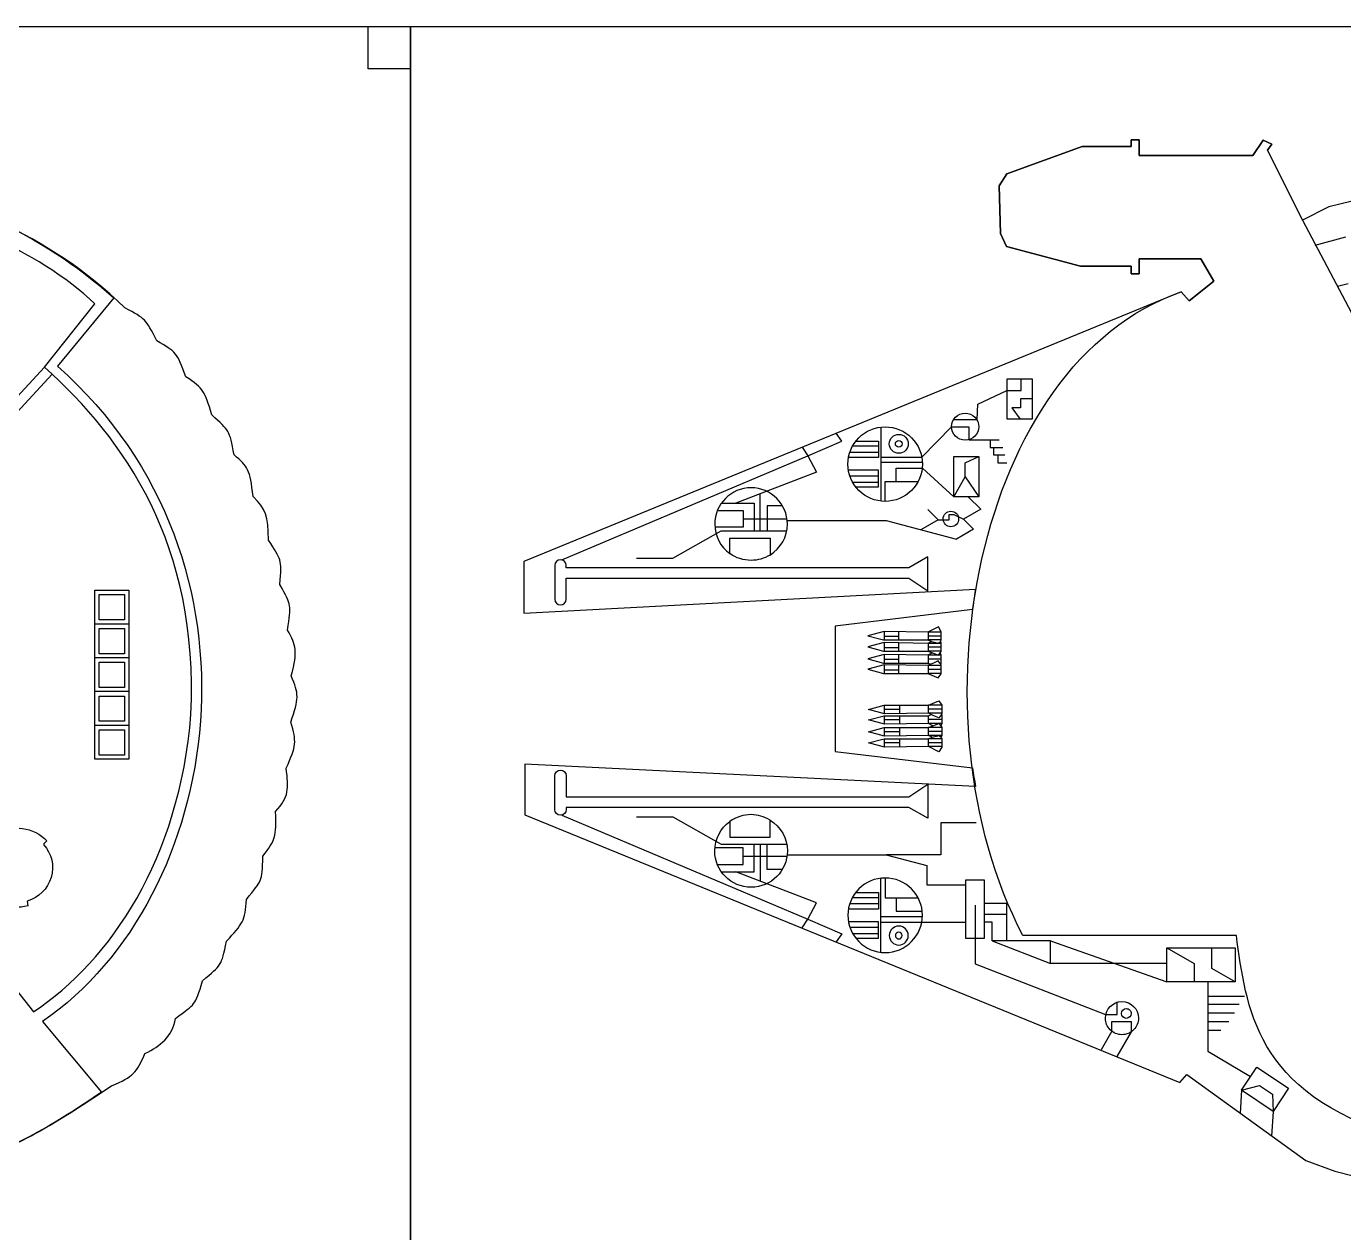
# Model space of a CAD drawing. Extents: x 150 to 1095, y 195 to 1062.
# Drawn here: x 460.1 to 768.1, y 512.6 to 794.7 of the extents above; entities that cross this region are included whole.
import ezdxf

# ---------------------------------------------------------------- set-up
doc = ezdxf.new("R2010")
doc.units = 0
doc.layers.add('Calque_1', color=7, linetype='CONTINUOUS')

msp = doc.modelspace()

# ---------------------------------------------------------------- linework, layer by layer
at = {"layer": 'Calque_1', "color": 1}
for p, q in [((149.91783, 794.68376), (549.86781, 794.68376)), ((549.86781, 794.68376), (549.86781, 494.78376)), ((549.86781, 794.68376), (949.8178, 794.68376)), ((549.86781, 494.78376), (549.86781, 794.68376)), ((718.40536, 766.56058), (718.40536, 768.17805)), ((718.40536, 768.17805), (720.29208, 768.17804)), ((720.29208, 768.17804), (720.29208, 764.49454)), ((746.79329, 764.49454), (749.21899, 768.08812)), ((749.21899, 768.08812), (751.285, 767.10007)), ((751.285, 767.10007), (750.2789, 765.71359)), ((689.2981, 760.18267), (706.9058, 766.56058)), ((706.9058, 766.56058), (718.40536, 766.56058)), ((720.29208, 764.49454), (746.79329, 764.49454)), ((750.2789, 765.71359), (758.4101, 749.32441)), ((687.50129, 757.39731), (689.2981, 760.18267)), ((687.86046, 746.23986), (687.50129, 757.39731)), ((758.4101, 749.32441), (781.1653, 706.32497)), ((689.20817, 743.20335), (687.86046, 746.23986)), ((706.54612, 738.62171), (689.20817, 743.20335)), ((734.66536, 740.32859), (720.29155, 740.32859)), ((720.29155, 740.32859), (720.29155, 738.89147)), ((737.68534, 735.09841), (734.66536, 740.32859)), ((718.40536, 738.62171), (706.54612, 738.62171)), ((718.40536, 736.82492), (718.40536, 738.62171)), ((720.29155, 736.82492), (718.40536, 736.82492)), ((720.29155, 738.89147), (720.29155, 736.82492)), ((731.97042, 730.53642), (737.68534, 735.09841)), ((730.08373, 732.60296), (731.97042, 730.53642))]:
    msp.add_line(p, q, dxfattribs=at)
at = {"layer": 'Calque_1', "color": 7}
for p, q in [((539.96783, 794.68375), (549.867831, 794.68375)), ((539.96783, 784.783749), (539.96783, 794.68375)), ((549.867831, 794.68375), (549.867831, 784.783749)), ((549.867831, 784.783749), (539.96783, 784.783749)), ((761.436721, 743.54727), (768.533321, 745.4452)), ((766.635391, 733.8926), (769.110151, 734.55571)), ((480.52217, 731.20362), (467.38288, 715.19267)), ((464.35123, 714.98633), (476.11949, 729.79835)), ((438.884692, 687.48099), (464.358279, 715.005373)), ((464.358279, 715.005373), (466.127753, 713.36774)), ((466.127753, 713.36774), (440.654165, 685.843358)), ((689.357921, 712.25695), (695.202091, 712.25695)), ((689.357921, 702.80087), (689.357921, 712.25695)), ((692.676651, 709.53729), (692.676651, 712.32221)), ((695.202091, 712.25695), (695.202091, 702.80087)), ((682.501621, 706.3491), (689.352711, 709.53729)), ((689.352711, 709.53729), (692.676651, 709.53729)), ((682.345481, 702.75467), (682.501621, 706.3491)), ((692.541901, 705.49467), (690.448701, 705.49467)), ((690.448701, 705.49467), (692.457511, 702.82317)), ((695.192061, 707.56089), (692.541901, 707.56089)), ((692.541901, 707.56089), (692.541901, 705.49467)), ((676.820591, 702.75467), (682.345481, 702.75467)), ((695.202091, 702.80087), (689.357921, 702.80087)), ((650.736532, 697.662815), (649.427933, 699.579036)), ((659.851242, 700.995364), (659.851242, 683.71323)), ((669.475071, 693.90878), (676.371391, 701.00287)), ((676.371391, 701.00287), (680.414031, 701.00287)), ((680.414031, 701.00287), (680.414031, 698.03827)), ((682.751511, 701.07678), (682.751511, 701.07678)), ((641.493857, 696.28351), (642.764313, 694.279709)), ((642.764313, 694.279709), (650.736532, 697.662815)), ((653.244436, 696.576779), (659.287064, 696.576779)), ((654.007064, 697.688444), (659.311279, 697.688444)), ((659.311279, 697.688444), (659.311279, 693.845259)), ((664.857648, 697.064766), (664.857648, 697.064766)), ((666.272564, 697.064766), (666.272564, 697.064766)), ((680.414031, 698.03827), (687.546441, 698.03827)), ((685.451261, 698.09113), (685.451261, 696.21208)), ((685.451261, 696.21208), (688.378461, 696.21208)), ((686.197661, 696.19619), (686.197661, 694.48105)), ((585.306221, 669.950137), (642.764313, 694.279709)), ((642.764313, 694.279709), (644.827887, 690.404764)), ((659.311279, 693.845259), (652.291905, 693.845259)), ((652.603746, 695.115733), (659.251603, 695.115733)), ((659.820905, 693.908783), (669.475064, 693.908783)), ((676.907291, 694.11645), (682.751471, 694.11645)), ((676.907291, 684.66037), (676.907291, 694.11645)), ((679.593951, 692.60319), (682.751501, 694.11643)), ((682.751471, 694.11645), (682.751471, 684.66037)), ((686.197661, 694.48105), (688.865651, 694.48105)), ((687.229931, 694.43852), (687.229931, 692.65986)), ((644.827887, 690.404764), (625.972113, 683.172131)), ((659.296102, 690.868457), (652.276729, 690.868457)), ((659.296102, 687.025272), (659.296102, 690.868457)), ((669.594168, 692.701831), (659.8206, 692.701831)), ((663.472071, 688.255173), (663.472071, 691.367835)), ((663.472071, 691.367835), (669.570353, 691.367835)), ((669.570361, 691.36784), (676.907361, 684.66033)), ((669.584062, 692.322441), (669.584062, 692.322441)), ((679.593951, 689.3137), (679.593951, 692.60319)), ((687.229931, 692.65986), (689.352891, 692.65986)), ((629.521975, 686.781779), (629.521975, 686.781779)), ((652.58857, 689.597984), (659.236427, 689.597984)), ((653.22926, 688.136938), (659.271888, 688.136938)), ((653.991887, 687.025272), (659.296102, 687.025272)), ((660.849958, 683.598094), (660.849958, 688.223411)), ((660.849958, 688.223411), (668.569859, 688.223411)), ((676.907361, 684.66033), (679.593951, 689.3137)), ((679.593951, 689.3137), (682.751501, 684.66033)), ((631.678486, 676.683644), (631.678486, 685.360078)), ((682.751471, 684.66037), (676.907291, 684.66037)), ((680.258711, 684.66958), (683.212081, 681.7836)), ((621.641754, 681.479684), (627.708264, 681.479684)), ((622.594617, 683.163061), (630.249205, 683.163061)), ((627.708264, 681.479684), (627.708264, 677.572975)), ((630.249205, 683.163061), (630.249205, 676.696635)), ((636.855678, 682.59135), (633.298337, 682.59135)), ((633.298337, 682.59135), (633.298337, 676.683644)), ((670.868941, 681.6881), (673.238371, 679.31867)), ((683.212081, 681.7836), (679.179381, 679.45532)), ((627.708264, 677.572975), (621.070028, 677.572975)), ((627.708264, 679.51045), (637.95418, 679.51045)), ((637.931867, 679.161069), (661.089954, 679.161069)), ((661.089961, 679.16107), (677.516111, 674.75761)), ((673.238371, 679.31867), (669.205671, 676.9904)), ((673.238371, 679.31867), (675.809931, 679.31867)), ((675.809931, 679.31867), (675.809931, 680.52023)), ((675.809931, 680.52023), (676.932881, 680.52023)), ((676.932881, 680.52023), (679.179371, 679.45532)), ((678.055821, 679.49615), (678.055821, 679.49615)), ((679.179381, 679.45532), (681.548811, 677.0859)), ((611.223864, 670.331275), (622.531072, 676.683644)), ((622.531072, 676.683644), (637.850097, 676.683644)), ((624.581058, 671.39749), (624.581058, 675.040412)), ((624.581058, 675.040412), (633.968664, 675.040412)), ((633.968664, 675.040412), (633.968664, 671.068326)), ((681.548811, 677.0859), (677.516111, 674.75761)), ((583.629048, 668.649208), (583.629048, 660.705032)), ((584.970741, 669.950145), (584.970741, 669.950145)), ((586.31246, 668.107806), (586.31246, 668.649208)), ((602.711692, 670.331275), (611.223864, 670.331275)), ((670.862138, 670.638445), (666.425787, 668.107806)), ((670.862138, 662.654965), (670.862138, 670.638445)), ((666.425787, 668.107806), (586.31246, 668.107806)), ((586.31246, 660.705032), (586.31246, 665.634645)), ((586.31246, 665.634645), (666.438063, 665.634645)), ((666.438063, 665.634645), (670.862138, 662.654965)), ((476.12894, 662.81464), (484.02893, 662.81464)), ((476.12894, 654.91464), (476.12894, 662.81464)), ((484.02893, 662.81464), (484.02893, 654.91464)), ((477.12894, 661.81464), (483.02894, 661.81464)), ((477.12894, 655.91464), (477.12894, 661.81464)), ((483.02894, 661.81464), (483.02894, 655.91464)), ((484.02893, 654.91464), (476.12894, 654.91464)), ((476.12894, 647.01464), (476.12894, 654.91464)), ((483.02894, 655.91464), (477.12894, 655.91464)), ((477.12894, 653.88964), (483.02893, 653.88964)), ((477.12894, 647.98964), (477.12894, 653.88964)), ((483.02893, 653.88964), (483.02893, 647.98964)), ((484.02893, 654.91464), (484.02893, 647.01464)), ((660.614278, 653.201055), (656.816112, 652.183589)), ((660.614151, 653.201084), (660.614151, 651.18399)), ((670.886679, 653.024682), (660.614278, 653.201055)), ((664.072838, 651.157313), (664.072838, 653.088787)), ((673.307383, 654.283858), (670.886679, 653.024682)), ((673.960129, 653.024491), (670.886859, 653.024491)), ((670.886897, 653.024481), (670.886897, 651.184988)), ((673.995624, 653.135221), (673.307383, 654.283858)), ((673.999648, 651.134683), (673.995624, 653.135221)), ((656.816112, 652.183589), (660.481641, 651.201009)), ((660.614278, 650.589842), (656.816112, 649.572379)), ((660.481641, 651.201009), (670.886679, 651.201009)), ((660.614151, 650.590066), (660.614151, 648.572972)), ((670.886679, 650.413469), (660.614278, 650.589842)), ((660.636616, 652.078139), (664.095303, 652.078139)), ((664.072838, 648.546295), (664.072838, 650.477769)), ((673.988004, 652.128555), (670.874528, 652.128555)), ((673.982413, 650.413471), (670.886678, 650.413471)), ((670.886679, 651.201009), (671.723354, 650.848751)), ((671.723354, 650.848751), (670.886679, 650.413469)), ((670.886897, 650.413463), (670.886897, 648.57397)), ((673.991882, 651.201131), (670.886916, 651.201131)), ((671.723356, 650.848752), (673.37477, 650.42178)), ((673.37477, 650.42178), (673.795267, 650.858582)), ((673.795271, 650.858579), (673.999648, 651.134683)), ((673.995724, 650.524009), (673.795271, 650.858579)), ((673.999749, 648.523964), (673.995724, 650.524009)), ((484.02893, 647.01464), (476.12894, 647.01464)), ((476.12894, 639.11464), (476.12894, 647.01464)), ((483.02893, 647.98964), (477.12894, 647.98964)), ((484.02893, 647.01464), (484.02893, 639.11464)), ((656.816112, 649.572379), (660.481641, 648.590288)), ((660.614278, 647.805205), (656.816112, 646.787249)), ((656.816112, 646.787249), (660.481641, 645.805157)), ((660.481641, 648.590288), (670.886679, 648.590288)), ((660.614151, 647.805147), (660.614151, 645.788053)), ((670.886679, 647.628339), (660.614278, 647.805205)), ((660.636616, 649.46712), (664.095303, 649.46712)), ((664.072838, 645.761376), (664.072838, 647.69285)), ((673.988004, 649.517536), (670.874528, 649.517536)), ((674.010488, 648.590283), (670.886678, 648.590283)), ((673.937493, 647.628339), (670.886678, 647.628339)), ((670.886679, 648.590288), (671.908564, 648.159916)), ((671.908564, 648.159916), (670.886679, 647.628339)), ((670.886897, 647.628544), (670.886897, 645.789051)), ((671.908563, 648.159917), (673.305131, 647.644387)), ((673.305131, 647.644387), (673.737417, 648.170232)), ((673.737417, 648.170234), (673.999749, 648.523964)), ((673.995347, 647.739372), (673.737417, 648.170234)), ((673.999623, 645.738834), (673.995347, 647.739372)), ((477.12894, 645.98964), (483.02893, 645.98964)), ((477.12894, 640.08964), (477.12894, 645.98964)), ((483.02893, 645.98964), (483.02893, 640.08964)), ((660.614278, 645.379701), (656.816112, 644.361745)), ((656.816112, 644.361745), (660.481641, 643.379653)), ((660.481641, 645.805157), (670.886679, 645.805157)), ((660.614151, 645.379573), (660.614151, 643.362479)), ((670.886679, 645.202835), (660.614278, 645.379701)), ((660.636616, 646.682202), (664.095303, 646.682202)), ((660.636616, 644.256628), (664.095303, 644.256628)), ((664.072838, 643.335802), (664.072838, 645.267276)), ((673.988004, 644.307044), (670.86659, 644.307044)), ((673.988004, 646.732618), (670.874528, 646.732618)), ((670.886679, 645.805157), (671.526347, 645.535931)), ((671.526347, 645.535931), (670.886679, 645.202835)), ((670.886897, 645.20297), (670.886897, 643.363477)), ((674.001247, 645.202974), (670.886906, 645.202974)), ((672.151753, 645.805157), (671.526347, 645.535931)), ((673.266985, 646.285151), (672.151753, 645.805157)), ((673.649227, 645.805155), (673.266985, 646.285151)), ((673.856044, 645.545263), (673.649227, 645.805155)), ((673.856169, 645.545265), (673.999623, 645.738834)), ((673.995221, 645.313375), (673.856169, 645.545265)), ((673.999497, 643.313329), (673.995221, 645.313375)), ((660.481641, 643.379653), (670.886679, 643.379653)), ((674.001019, 643.379652), (670.886678, 643.379652)), ((670.886679, 643.379653), (673.296969, 642.364647)), ((673.296969, 642.364647), (673.999497, 643.313329)), ((484.02893, 639.11464), (476.12894, 639.11464)), ((476.12894, 631.21464), (476.12894, 639.11464)), ((477.12893, 638.08964), (483.02893, 638.08964)), ((477.12893, 632.18964), (477.12893, 638.08964)), ((483.02893, 640.08964), (477.12894, 640.08964)), ((483.02893, 638.08964), (483.02893, 632.18964)), ((484.02893, 639.11464), (484.02893, 631.21464)), ((656.948632, 634.942365), (660.614161, 635.924457)), ((660.746798, 633.924409), (656.948632, 634.942365)), ((660.614161, 635.924457), (671.019199, 635.924457)), ((660.746671, 633.924536), (660.746671, 635.941631)), ((660.769136, 635.047482), (664.227823, 635.047482)), ((664.205358, 635.968308), (664.205358, 634.036834)), ((674.120524, 634.997066), (670.99911, 634.997066)), ((674.133539, 635.924458), (671.019198, 635.924458)), ((671.019199, 635.924457), (673.429489, 636.939463)), ((671.019417, 634.10114), (671.019417, 635.940633)), ((673.429489, 636.939463), (674.132017, 635.990781)), ((674.132017, 635.990781), (674.127741, 633.990735)), ((483.02893, 632.18964), (477.12893, 632.18964)), ((656.948632, 632.516861), (660.614161, 633.498952)), ((660.746798, 631.498904), (656.948632, 632.516861)), ((660.614161, 633.498952), (671.019199, 633.498952)), ((660.746671, 631.498962), (660.746671, 633.516057)), ((671.019199, 634.101275), (660.746798, 633.924409)), ((671.019199, 631.67577), (660.746798, 631.498904)), ((660.769136, 632.621908), (664.227823, 632.621908)), ((664.205358, 633.542734), (664.205358, 631.61126)), ((674.120524, 632.571492), (671.007048, 632.571492)), ((674.070013, 631.675771), (671.019198, 631.675771)), ((671.658867, 633.768179), (671.019199, 634.101275)), ((671.019199, 633.498952), (671.658867, 633.768179)), ((672.041084, 631.144194), (671.019199, 631.67577)), ((671.019417, 631.675566), (671.019417, 633.515059)), ((674.133767, 634.101136), (671.019426, 634.101136)), ((672.284273, 633.498952), (671.658867, 633.768179)), ((672.041083, 631.144193), (673.437651, 631.659723)), ((673.399505, 633.018959), (672.284273, 633.498952)), ((673.781747, 633.498955), (673.399505, 633.018959)), ((673.437651, 631.659723), (673.869937, 631.133877)), ((673.988564, 633.758847), (673.781747, 633.498955)), ((674.127867, 631.564738), (673.869937, 631.133876)), ((674.127741, 633.990735), (673.988689, 633.758845)), ((673.988689, 633.758845), (674.132143, 633.565276)), ((674.132143, 633.565276), (674.127867, 631.564738)), ((484.02893, 631.21464), (476.12894, 631.21464)), ((476.12894, 623.31464), (476.12894, 631.21464)), ((477.12893, 630.18964), (483.02893, 630.18964)), ((477.12893, 624.28964), (477.12893, 630.18964)), ((483.02893, 630.18964), (483.02893, 624.28964)), ((484.02893, 631.21464), (484.02893, 623.31464)), ((656.948632, 629.731731), (660.614161, 630.713822)), ((660.746798, 628.714267), (656.948632, 629.731731)), ((660.614161, 630.713822), (671.019199, 630.713822)), ((660.746671, 628.714044), (660.746671, 630.731138)), ((671.019199, 628.89064), (660.746798, 628.714267)), ((660.769136, 629.836989), (664.227823, 629.836989)), ((664.205358, 630.757815), (664.205358, 628.826341)), ((674.120524, 629.786574), (671.007048, 629.786574)), ((674.143008, 630.713827), (671.019198, 630.713827)), ((674.114933, 628.890639), (671.019198, 628.890639)), ((671.019199, 630.713822), (672.041084, 631.144194)), ((671.855874, 628.455359), (671.019199, 628.89064)), ((671.019199, 628.103101), (671.855874, 628.455359)), ((671.019417, 628.890647), (671.019417, 630.73014)), ((671.855876, 628.455358), (673.50729, 628.882329)), ((673.50729, 628.882329), (673.927787, 628.445527)), ((673.869937, 631.133876), (674.132269, 630.780146)), ((674.128244, 628.780101), (673.927791, 628.445531)), ((673.927791, 628.445531), (674.132168, 628.169427)), ((674.132269, 630.780146), (674.128244, 628.780101)), ((656.948632, 627.120521), (660.614161, 628.103101)), ((660.746798, 626.103055), (656.948632, 627.120521)), ((660.614161, 628.103101), (671.019199, 628.103101)), ((660.746671, 626.103025), (660.746671, 628.12012)), ((671.019199, 626.279428), (660.746798, 626.103055)), ((660.769136, 627.225971), (664.227823, 627.225971)), ((664.205358, 628.146797), (664.205358, 626.215323)), ((674.120524, 627.175555), (671.007048, 627.175555)), ((673.439903, 625.020252), (671.019199, 626.279428)), ((674.092649, 626.279619), (671.019379, 626.279619)), ((671.019417, 626.279629), (671.019417, 628.119121)), ((674.124402, 628.102978), (671.019436, 628.102978)), ((674.128144, 626.168889), (673.439903, 625.020252)), ((674.132168, 628.169427), (674.128144, 626.168889)), ((484.02893, 623.31464), (476.12894, 623.31464)), ((483.02893, 624.28964), (477.12893, 624.28964)), ((583.629048, 611.511872), (583.629048, 619.456048)), ((586.31246, 619.456048), (586.31246, 614.526435)), ((666.438063, 614.526435), (670.862138, 617.506115)), ((670.862138, 617.506115), (670.862138, 609.522635)), ((586.31246, 614.526435), (666.438063, 614.526435)), ((584.970741, 610.210935), (584.970741, 610.210935)), ((585.306221, 610.210943), (642.764313, 585.88137)), ((666.425787, 612.053274), (586.31246, 612.053274)), ((586.31246, 612.053274), (586.31246, 611.511872)), ((602.711692, 609.829805), (611.223864, 609.829805)), ((611.223864, 609.829805), (622.531072, 603.477436)), ((670.862138, 609.522635), (666.425787, 612.053274)), ((624.581058, 608.76359), (624.581058, 605.120667)), ((633.968664, 605.120667), (633.968664, 609.092754)), ((682.116291, 608.45918), (673.858191, 608.45918)), ((673.858191, 608.45918), (673.858191, 601.00003)), ((464.89749, 604.23009), (464.08228, 603.4179)), ((624.581058, 605.120667), (633.968664, 605.120667)), ((627.708264, 602.588104), (621.070028, 602.588104)), ((622.531072, 603.477436), (637.850097, 603.477436)), ((627.708264, 598.681396), (627.708264, 602.588104)), ((627.708264, 600.65063), (637.95418, 600.65063)), ((630.249205, 596.998018), (630.249205, 603.464445)), ((631.678486, 603.477436), (631.678486, 594.801002)), ((633.298337, 597.56973), (633.298337, 603.477436)), ((637.931867, 601.000011), (661.089954, 601.000011)), ((673.858191, 601.00003), (661.089961, 601.00003)), ((661.089961, 601.00003), (670.598241, 598.4523)), ((621.641754, 598.681396), (627.708264, 598.681396)), ((636.855678, 597.56973), (633.298337, 597.56973)), ((670.598241, 598.4523), (670.598241, 593.91225)), ((436.15296, 596.57149), (461.74571, 564.23083)), ((622.594617, 596.998018), (630.249205, 596.998018)), ((644.827887, 589.756316), (625.972113, 596.988949)), ((659.851242, 578.159552), (659.851242, 595.441686)), ((660.849958, 595.556822), (660.849958, 590.931505)), ((679.702401, 595.1192), (684.022011, 595.1192)), ((679.702401, 581.39808), (679.702401, 595.1192)), ((684.022011, 595.1192), (684.022011, 581.39808)), ((629.521975, 593.379301), (629.521975, 593.379301)), ((653.991887, 592.129644), (659.296102, 592.129644)), ((659.296102, 592.129644), (659.296102, 588.286459)), ((670.598241, 593.91225), (679.765921, 593.91225)), ((460.49416, 589.02071), (460.32647, 590.16696)), ((642.764313, 585.88137), (644.827887, 589.756316)), ((659.296102, 588.286459), (652.276729, 588.286459)), ((652.58857, 589.556932), (659.236427, 589.556932)), ((653.22926, 591.017978), (659.271888, 591.017978)), ((660.849958, 590.931505), (668.569859, 590.931505)), ((663.472071, 590.899743), (663.472071, 587.787081)), ((681.925721, 589.2115), (681.925721, 575.49038)), ((689.307801, 589.5612), (683.917621, 589.5612)), ((689.307801, 580.8471), (689.307801, 589.5612)), ((641.493857, 583.87757), (642.764313, 585.88137)), ((642.764313, 585.88137), (650.736532, 582.498265)), ((659.311279, 585.309657), (652.291905, 585.309657)), ((659.311279, 581.466471), (659.311279, 585.309657)), ((669.594168, 586.453084), (659.8206, 586.453084)), ((659.820905, 585.246132), (669.475064, 585.246132)), ((663.472071, 587.787081), (669.570353, 587.787081)), ((669.475071, 585.24614), (679.702371, 585.24614)), ((669.584062, 586.832475), (669.584062, 586.832475)), ((689.307801, 587.04579), (684.007471, 587.04579)), ((685.894021, 585.24907), (684.097291, 585.24907)), ((685.894021, 580.8471), (685.894021, 585.24907)), ((650.736532, 582.498265), (649.427933, 580.582044)), ((652.603746, 584.039183), (659.251603, 584.039183)), ((653.244436, 582.578137), (659.287064, 582.578137)), ((664.857648, 582.09015), (664.857648, 582.09015)), ((666.272564, 582.09015), (666.272564, 582.09015)), ((654.007064, 581.466471), (659.311279, 581.466471)), ((684.022011, 581.39808), (679.702401, 581.39808)), ((689.307801, 580.8471), (685.894021, 580.8471)), ((685.894021, 580.8471), (699.549101, 575.54677)), ((699.549101, 580.8471), (689.307801, 580.8471)), ((699.549101, 575.54677), (699.549101, 580.8471)), ((699.549101, 580.8471), (726.709861, 571.2343)), ((726.709841, 579.23828), (742.717811, 579.23828)), ((726.709841, 571.23429), (726.709841, 579.23828)), ((726.709861, 579.23828), (733.090241, 575.55458)), ((737.231411, 574.40187), (737.231411, 579.31988)), ((742.717811, 579.23828), (742.717811, 571.23429)), ((681.925721, 575.49038), (712.417081, 563.61145)), ((726.679531, 575.54677), (699.549101, 575.54677)), ((733.090241, 575.55458), (733.090241, 571.23464)), ((742.717841, 571.2343), (737.231411, 574.40187)), ((742.717811, 571.23429), (726.709841, 571.23429)), ((736.292021, 571.23464), (736.292021, 555.06415)), ((736.269591, 567.91071), (744.916251, 567.91071)), ((712.417081, 563.61145), (715.085071, 563.61145)), ((715.085071, 563.61145), (715.085071, 566.59707)), ((718.393371, 563.87072), (718.393371, 563.87072)), ((736.235931, 566.0466), (743.647351, 566.0466)), ((736.235931, 564.02529), (742.546911, 564.02529)), ((463.89628, 562.02216), (477.62767, 545.42867)), ((713.878121, 559.7365), (713.878121, 561.95984)), ((713.878121, 561.95984), (718.388311, 561.95984)), ((718.388311, 561.95984), (718.388311, 559.54594)), ((720.103401, 562.78567), (720.103401, 562.78567)), ((736.303241, 562.00398), (741.244251, 562.00398)), ((713.878121, 559.7365), (711.333311, 555.32876)), ((718.388311, 559.54594), (715.059381, 553.7801)), ((736.292021, 559.96021), (739.368891, 559.96021)), ((736.292021, 555.06415), (746.263781, 549.13496)), ((744.208843, 545.913506), (747.803235, 551.304527)), ((747.803235, 551.304527), (755.202685, 546.371041)), ((744.208551, 545.91365), (743.870671, 540.55182)), ((744.208551, 545.91365), (748.404111, 547.03784)), ((751.608293, 540.980021), (744.208843, 545.913506)), ((748.404111, 547.03784), (751.416701, 545.00807)), ((755.202685, 546.371041), (751.608293, 540.980021)), ((751.416701, 545.00807), (751.607991, 540.98017)), ((751.607991, 540.98017), (751.208691, 535.21754))]:
    msp.add_line(p, q, dxfattribs=at)
at = {"layer": 'Calque_1', "color": 3}
for p, q in [((720.29208, 768.17783), (718.40587, 768.17783)), ((718.40587, 768.17783), (718.40612, 766.56078)), ((720.29208, 764.49454), (720.29208, 768.17783)), ((749.21922, 768.08799), (746.79362, 764.49454)), ((751.28542, 767.09979), (749.21922, 768.08799)), ((750.27932, 765.71373), (751.28542, 767.09979)), ((706.90672, 766.56078), (689.29886, 760.18242)), ((718.40612, 766.56078), (706.90672, 766.56078)), ((746.79362, 764.49454), (720.29208, 764.49454)), ((758.41032, 749.32463), (750.27932, 765.71373)), ((689.29886, 760.18242), (687.50214, 757.39749)), ((687.50214, 757.39749), (687.86148, 746.23985)), ((779.62722, 756.18518), (764.63562, 752.50081)), ((764.63562, 752.50081), (758.41032, 749.32463)), ((687.86148, 746.23985), (689.20902, 743.20339)), ((689.20902, 743.20339), (706.54738, 738.62175)), ((720.29215, 738.89126), (720.29215, 740.32863)), ((720.29215, 740.32863), (734.66593, 740.32863)), ((734.66593, 740.32863), (737.68572, 735.09817)), ((706.54738, 738.62175), (718.40612, 738.62175)), ((718.40612, 738.62175), (718.40559, 736.82502)), ((718.40559, 736.82502), (720.29218, 736.82502)), ((720.29218, 736.82502), (720.29215, 738.89126)), ((737.68572, 735.09817), (731.97085, 730.53651)), ((730.08429, 732.60272), (576.375, 669.53782)), ((731.97085, 730.53651), (730.08429, 732.60272)), ((576.375, 669.53782), (576.375, 657.49981)), ((576.375, 657.49981), (681.99426, 663.05871)), ((681.27876, 658.30832), (649.16014, 654.42741)), ((649.16014, 654.42741), (649.16014, 625.12288)), ((681.97499, 616.94555), (576.6445, 622.15829)), ((576.6445, 622.15829), (576.6445, 610.33586)), ((649.16014, 625.12288), (681.31245, 621.2734)), ((576.6445, 610.33586), (729.72507, 547.7201)), ((729.72507, 547.7201), (731.43196, 549.60665)), ((731.43196, 549.60665), (759.19133, 529.48336)), ((759.19133, 529.48336), (766.01883, 526.96796)), ((766.01883, 526.96796), (778.23653, 523.91354))]:
    msp.add_line(p, q, dxfattribs=at)
at = {"layer": 'Calque_1', "color": 7}
for points in [[(422.86727, 758.45363), (443.61988, 754.4583), (462.85388, 747.06489), (480.52217, 731.20362)], [(476.11949, 729.79835), (463.00966, 742.38927), (439.66206, 751.87855), (425.36241, 754.41338)], [(467.38288, 715.19267), (519.05688, 669.45289), (505.93288, 590.77301), (463.89628, 562.02216)], [(498.5786, 633.76338), (500.43655, 673.61006), (483.06139, 698.1426), (464.35123, 714.98633)], [(676.399141, 701.07678), (676.399143, 702.830935), (677.821166, 704.252958), (679.575321, 704.25296)], [(679.575321, 704.25296), (680.417697, 704.252962), (681.225573, 703.91833), (681.821224, 703.322681)], [(681.821224, 703.322681), (682.416875, 702.727032), (682.751509, 701.919157), (682.751511, 701.07678)], [(654.712023, 698.482644), (656.34581, 700.116432), (658.5617, 701.034284), (660.872223, 701.034283)], [(660.872223, 701.034283), (663.182747, 701.034284), (665.398637, 700.116432), (667.032424, 698.482644)], [(661.84452, 697.064766), (661.84452, 698.287538), (662.835771, 699.278791), (664.058542, 699.278792)], [(664.058542, 699.278792), (665.281313, 699.278791), (666.272564, 698.287538), (666.272564, 697.064766)], [(677.32942, 698.830876), (676.733771, 699.426527), (676.399139, 700.234403), (676.399141, 701.07678)], [(682.751511, 701.07678), (682.751512, 700.234401), (682.416879, 699.426524), (681.821227, 698.830872)], [(652.160385, 692.322441), (652.160384, 694.632965), (653.078236, 696.848857), (654.712023, 698.482644)], [(664.058542, 694.850739), (662.835771, 694.850741), (661.84452, 695.841994), (661.84452, 697.064766)], [(663.259436, 697.064766), (663.259436, 697.506101), (663.617207, 697.863873), (664.058542, 697.863874)], [(664.058542, 696.265657), (663.617207, 696.265658), (663.259436, 696.623431), (663.259436, 697.064766)], [(664.058542, 697.863874), (664.499876, 697.863873), (664.857648, 697.506101), (664.857648, 697.064766)], [(666.272564, 697.064766), (666.272564, 695.841994), (665.281313, 694.850741), (664.058542, 694.850739)], [(664.857648, 697.064766), (664.857648, 696.623431), (664.499876, 696.265658), (664.058542, 696.265657)], [(667.032424, 698.482644), (668.666211, 696.848857), (669.584062, 694.632965), (669.584062, 692.322441)], [(679.575321, 697.90059), (678.732944, 697.900591), (677.925069, 698.235225), (677.32942, 698.830876)], [(681.821227, 698.830872), (681.225576, 698.235221), (680.417699, 697.900588), (679.575321, 697.90059)], [(654.712023, 686.162238), (653.078237, 687.796025), (652.160385, 690.011916), (652.160385, 692.322441)], [(669.584062, 692.322441), (669.584062, 690.011916), (668.66621, 687.796025), (667.032423, 686.162238)], [(629.521975, 686.781779), (624.833354, 686.781779), (621.032471, 682.980896), (621.032471, 678.292269)], [(638.011479, 678.292269), (638.011479, 682.980896), (634.210596, 686.781779), (629.521975, 686.781779)], [(660.872223, 683.610599), (658.5617, 683.610599), (656.34581, 684.528451), (654.712023, 686.162238)], [(667.032423, 686.162238), (665.398637, 684.528451), (663.182746, 683.610599), (660.872223, 683.610599)], [(674.417461, 679.49615), (674.417461, 680.500856), (675.231935, 681.31533), (676.236641, 681.31533)], [(676.236641, 681.31533), (677.241346, 681.31533), (678.05582, 680.500856), (678.055821, 679.49615)], [(621.032471, 678.292269), (621.035237, 675.556487), (622.356355, 672.989722), (624.581058, 671.39749)], [(633.968664, 671.068326), (636.478539, 672.611603), (638.008763, 675.345884), (638.011479, 678.292269)], [(676.236641, 677.67697), (675.231935, 677.67697), (674.417461, 678.491444), (674.417461, 679.49615)], [(678.055821, 679.49615), (678.05582, 678.491444), (677.241346, 677.67697), (676.236641, 677.67697)], [(629.521975, 669.80276), (627.748888, 669.805326), (626.021079, 670.362982), (624.581058, 671.39749)], [(584.970741, 669.950145), (584.227438, 669.950145), (583.629048, 669.370051), (583.629048, 668.649208)], [(586.31246, 668.649208), (586.31246, 669.370051), (585.714045, 669.950145), (584.970741, 669.950145)], [(633.968664, 671.068326), (632.632051, 670.243221), (631.092747, 669.805117), (629.521975, 669.80276)], [(583.629048, 660.705032), (583.629048, 659.984188), (584.227438, 659.404092), (584.970741, 659.404092)], [(584.970741, 659.404092), (585.714045, 659.404092), (586.31246, 659.984188), (586.31246, 660.705032)], [(461.74571, 564.23083), (479.97487, 576.49943), (495.81137, 599.92002), (498.5786, 633.76338)], [(583.629048, 619.456048), (583.629048, 620.176892), (584.227438, 620.756988), (584.970741, 620.756988)], [(584.970741, 620.756988), (585.714045, 620.756988), (586.31246, 620.176892), (586.31246, 619.456048)], [(584.970741, 610.210935), (584.227438, 610.210935), (583.629048, 610.791028), (583.629048, 611.511872)], [(586.31246, 611.511872), (586.31246, 610.791028), (585.714045, 610.210935), (584.970741, 610.210935)], [(629.521975, 610.35832), (627.748888, 610.355754), (626.021079, 609.798098), (624.581058, 608.76359)], [(633.968664, 609.092754), (632.632051, 609.917859), (631.092747, 610.355963), (629.521975, 610.35832)], [(453.03308, 605.64242), (456.800485, 608.139094), (461.821483, 607.541422), (464.89754, 604.23014)], [(621.032471, 601.868811), (621.035237, 604.604593), (622.356355, 607.171358), (624.581058, 608.76359)], [(633.968664, 609.092754), (636.478539, 607.549477), (638.008763, 604.815196), (638.011479, 601.868811)], [(464.12558, 603.3703), (466.007647, 601.291282), (466.677555, 598.385273), (465.89559, 595.69213)], [(629.521975, 593.379301), (624.833354, 593.379301), (621.032471, 597.180184), (621.032471, 601.868811)], [(638.011479, 601.868811), (638.011479, 597.180184), (634.210596, 593.379301), (629.521975, 593.379301)], [(465.89559, 595.69213), (465.113628, 592.998985), (462.991558, 590.903635), (460.28872, 590.15586)], [(660.872223, 595.544316), (658.5617, 595.544317), (656.34581, 594.626465), (654.712023, 592.992678)], [(667.032423, 592.992678), (665.398637, 594.626465), (663.182746, 595.544317), (660.872223, 595.544316)], [(460.4942, 589.02076), (456.124873, 587.865025), (451.561179, 590.042266), (449.71034, 594.16551)], [(654.712023, 592.992678), (653.078237, 591.358891), (652.160385, 589.142999), (652.160385, 586.832475)], [(669.584062, 586.832475), (669.584062, 589.142999), (668.66621, 591.358891), (667.032423, 592.992678)], [(652.160385, 586.832475), (652.160384, 584.52195), (653.078236, 582.306059), (654.712023, 580.672272)], [(667.032424, 580.672272), (668.666211, 582.306059), (669.584062, 584.52195), (669.584062, 586.832475)], [(664.058542, 584.304176), (662.835771, 584.304175), (661.84452, 583.312922), (661.84452, 582.09015)], [(661.84452, 582.09015), (661.84452, 580.867378), (662.835771, 579.876125), (664.058542, 579.876123)], [(664.058542, 582.889258), (663.617207, 582.889257), (663.259436, 582.531485), (663.259436, 582.09015)], [(663.259436, 582.09015), (663.259436, 581.648815), (663.617207, 581.291042), (664.058542, 581.291041)], [(666.272564, 582.09015), (666.272564, 583.312922), (665.281313, 584.304175), (664.058542, 584.304176)], [(664.857648, 582.09015), (664.857648, 582.531485), (664.499876, 582.889257), (664.058542, 582.889258)], [(664.058542, 579.876123), (665.281313, 579.876125), (666.272564, 580.867378), (666.272564, 582.09015)], [(664.058542, 581.291041), (664.499876, 581.291042), (664.857648, 581.648815), (664.857648, 582.09015)], [(654.712023, 580.672272), (656.34581, 579.038484), (658.5617, 578.120632), (660.872223, 578.120633)], [(660.872223, 578.120633), (663.182747, 578.120632), (665.398637, 579.038484), (667.032424, 580.672272)], [(712.353521, 562.78567), (712.353524, 564.92574), (714.088392, 566.660608), (716.228461, 566.66061)], [(716.106521, 563.87072), (716.106519, 564.502216), (716.618445, 565.014147), (717.249941, 565.01415)], [(717.249941, 562.7273), (716.618449, 562.727303), (716.106524, 563.239228), (716.106521, 563.87072)], [(716.228461, 566.66061), (718.368529, 566.660608), (720.103398, 564.92574), (720.103401, 562.78567)], [(717.249941, 565.01415), (717.553197, 565.014151), (717.844034, 564.893683), (718.058469, 564.679248)], [(718.393371, 563.87072), (718.393367, 563.239224), (717.881436, 562.727298), (717.249941, 562.7273)], [(718.058469, 564.679248), (718.272904, 564.464813), (718.393371, 564.173977), (718.393371, 563.87072)], [(713.488462, 560.045668), (712.76177, 560.772362), (712.353519, 561.75797), (712.353521, 562.78567)], [(720.103401, 562.78567), (720.103402, 561.75797), (719.695151, 560.772362), (718.968459, 560.045668)], [(716.228461, 558.91072), (715.200761, 558.910721), (714.215155, 559.318974), (713.488462, 560.045668)], [(718.968459, 560.045668), (718.241766, 559.318974), (717.25616, 558.910721), (716.228461, 558.91072)], [(477.62767, 545.42867), (462.86278, 535.55432), (453.92198, 529.45459), (422.03058, 521.91868)]]:
    msp.add_open_spline(points, degree=3, dxfattribs=at)
at = {"layer": 'Calque_1', "color": 3}
for points in [[(483.09854, 728.86488), (465.21533, 746.39963), (442.83106, 754.86355), (422.8674, 758.45326)], [(490.59932, 721.11713), (487.89435, 726.48491), (488.08358, 726.16867), (483.09854, 728.86488)], [(497.39577, 712.74898), (495.29072, 718.43537), (495.11327, 718.59544), (490.59932, 721.11713)], [(503.42573, 703.86385), (501.83577, 709.33031), (501.54359, 710.01344), (497.39577, 712.74898)], [(508.67827, 694.48435), (507.48931, 700.43895), (507.63517, 699.95258), (503.42573, 703.86385)], [(513.0848, 684.73772), (512.45903, 691.17785), (511.81961, 691.67616), (508.67827, 694.48435)], [(516.68689, 674.57688), (516.59369, 680.29748), (516.1896, 681.74684), (513.0848, 684.73772)], [(519.37648, 664.14552), (519.80648, 670.3931), (519.7279, 669.77866), (516.68689, 674.57688)], [(521.15951, 653.51356), (522.00657, 659.61807), (522.16985, 658.91692), (519.37648, 664.14552)], [(681.99426, 663.05871), (681.65876, 661.04104), (681.27876, 658.30832), (681.27876, 658.30832)], [(522.00647, 642.77779), (523.60013, 648.84291), (523.16833, 649.74399), (521.15951, 653.51356)], [(521.91717, 632.00572), (523.824, 637.55529), (523.84567, 638.52982), (522.00647, 642.77779)], [(520.84773, 621.23772), (523.22723, 626.62856), (523.31166, 627.28112), (521.91717, 632.00572)], [(518.33826, 611.09968), (521.5548, 614.53907), (521.41253, 616.38871), (520.84773, 621.23772)], [(681.31245, 621.2734), (681.52207, 619.69603), (681.75414, 618.38817), (681.97499, 616.94555)], [(515.39096, 600.65786), (518.30849, 604.41808), (518.61303, 605.13751), (518.33826, 611.09968)], [(511.57456, 590.55436), (515.21985, 595.24211), (515.16373, 594.25476), (515.39096, 600.65786)], [(506.86545, 580.78617), (510.74832, 584.82286), (511.18676, 585.52774), (511.57456, 590.55436)], [(501.30793, 571.46774), (505.68895, 575.48249), (505.67289, 574.68711), (506.86545, 580.78617)], [(494.95415, 562.68076), (499.63322, 566.36555), (499.49445, 565.45306), (501.30793, 571.46774)], [(487.81651, 554.47435), (491.53187, 556.37081), (494.12542, 558.35104), (494.95415, 562.68076)], [(480.01416, 546.95469), (485.18875, 549.13691), (485.76876, 549.94459), (487.81651, 554.47435)], [(422.03043, 521.91836), (453.95246, 529.27015), (463.10061, 535.82485), (480.01416, 546.95469)]]:
    msp.add_open_spline(points, degree=3, dxfattribs=at)
at = {"layer": 'Calque_1', "color": 1}
for points in [[(693.06479, 582.10724), (666.34187, 633.10066), (681.9335, 715.81443), (730.08373, 732.60296)], [(742.97578, 582.08934), (726.33896, 582.08934), (709.70157, 582.06314), (693.06479, 582.10724)], [(781.0207, 535.05323), (746.9555, 545.28428), (745.37233, 565.47388), (742.97578, 582.08934)]]:
    msp.add_open_spline(points, degree=3, dxfattribs=at)

doc.saveas('drawing.dxf')
